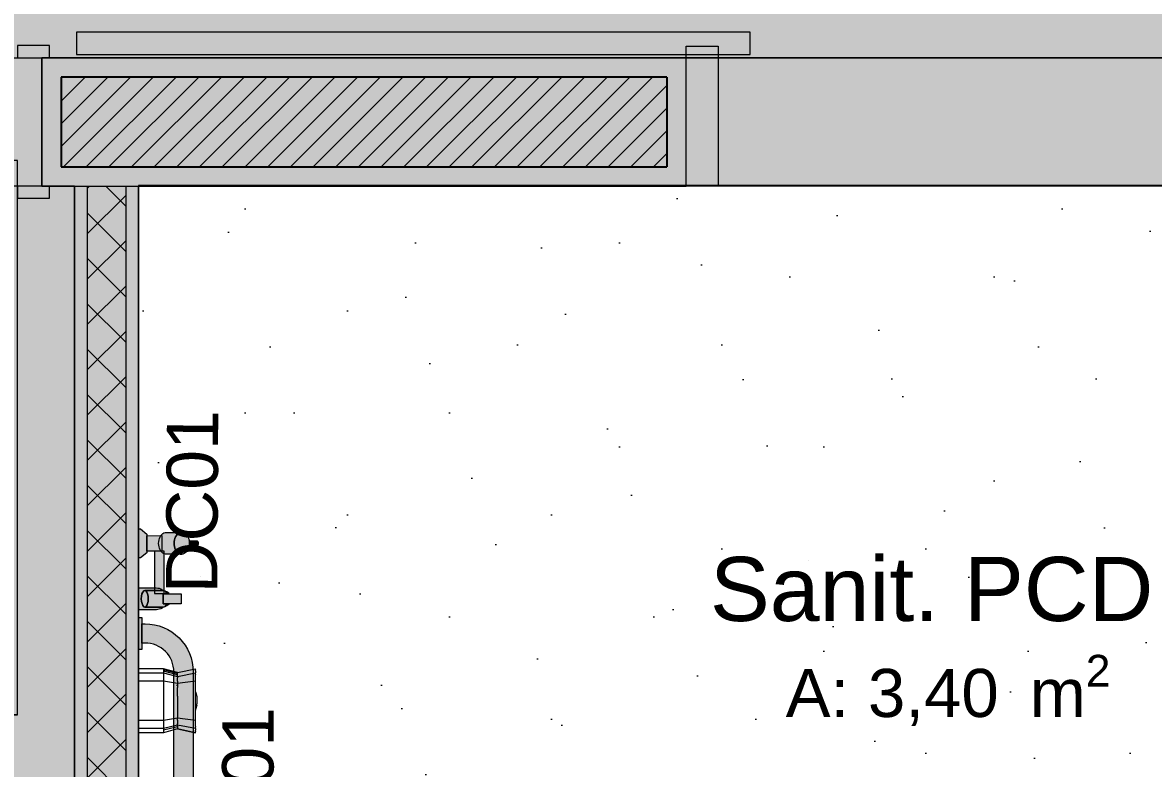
# Model space of a CAD drawing. Header units: metres. Extents: x -77 to 21.6, y -70.6 to -27.7.
# Drawn here: x -52.796 to -51.035, y -53.458 to -52.296 of the extents above; entities that cross this region are included whole.
import ezdxf

# ---------------------------------------------------------------- set-up
doc = ezdxf.new("R2010")
doc.units = ezdxf.units.M
doc.header["$MEASUREMENT"] = 0
doc.linetypes.add('Dashed', pattern=[0.07, 0.045, -0.025])
for name, color, linetype, lineweight, true_color in [('LAJES.EST_Caneta_No__18', 7, 'Continuous', 0, 0xdfdfdf), ('LAJES.EST_Caneta_No__254', 7, 'Continuous', 0, 0xd1c9ad), ('LOUCAS-METAIS.ARQ_Caneta_No__18', 7, 'Continuous', 0, 0xdfdfdf), ('Portas Archicad_Caneta_No__9', 7, 'Continuous', 5, 0x020202), ('Portas Archicad_Caneta_No__97', 7, 'Continuous', 5, 0x6b6b6b), ('ZONA_Caneta_No__56', 7, 'Continuous', 0, 0xffe495)]:
    doc.layers.add(name, color=color, linetype=linetype, lineweight=lineweight, true_color=true_color)
for name, color, linetype, lineweight in [('LAJES.EST_Caneta_No__96', 252, 'Continuous', 0), ('LOUCAS-METAIS.ARQ_Caneta_No__96', 252, 'Continuous', 0), ('NOTAS BANCADAS_Caneta_No__99', 7, 'Continuous', 20), ('PAREDE CONSTRUIR_Caneta_No__241', 7, 'Continuous', 13), ('PAREDE CONSTRUIR_Caneta_No__3', 7, 'Continuous', 25), ('PAREDE CONSTRUIR_Caneta_No__83', 84, 'Continuous', 0), ('Portas Archicad_Caneta_No__241', 7, 'Continuous', 13), ('Portas Archicad_Caneta_No__98', 7, 'Continuous', 0), ('Selos de Zona Archicad_Caneta_No__11', 7, 'Continuous', 5)]:
    doc.layers.add(name, color=color, linetype=linetype, lineweight=lineweight)
for name, color, linetype in [('NOTAS BANCADAS', 7, 'Continuous'), ('PAREDE CONSTRUIR', 7, 'Continuous'), ('Portas Archicad', 7, 'Continuous'), ('ZONA', 7, 'Continuous')]:
    doc.layers.add(name, color=color, linetype=linetype)
doc.styles.add('GENERATED_STYLE_1', font='arial.ttf')
pattern_1 = [(45, (0, 0.5), (-0.159099, 0.159099), [0, -0.15, 0, -0.225]), (110, (0.5, 0.5), (0.21143084, 0.07695453), [0, -0.11, 0, -0.19])]

# ---------------------------------------------------------------- blocks, each defined once
blk = doc.blocks.new('Sanit. PCD_9_29_6', base_point=(-51.3544, -53.2424))
at = {"layer": 'Selos de Zona Archicad_Caneta_No__11', "color": 7, "lineweight": 5, "attachment_point": 2, "style": 'GENERATED_STYLE_1'}
for s, insert, char_height in [('\\A1;{\\pqc;\\pt0,0.55;\\fArial|b0|i0|c0|p0;\\W1.000000;Sanit. PCD\\fArial|b0|i0|c0|p0;\\W1.000000;\\A1{\\H.66x;\\S^  ;}\\fArial|b0|i0|c0|p0;\\W1.000000;\\fArial|b0|i0|c0|p0;\\W1.000000;\\A1{\\H.66x;\\S^  ;}}', (-51.3544, -53.1286), 0.1), ('\\A1;{\\pqc;\\pt0,0.55;\\fArial|b0|i0|c0|p0;\\W1.000000;A: 3,40\\fArial|b0|i0|c0|p0;\\W1.000000;\\A1{\\H.66x;\\S^  ;}\\fArial|b0|i0|c0|p0;\\W1.000000; m\\fArial|b0|i0|c0|p0;\\W1.000000;\\A1{\\H.66x;\\S2^  ;}}', (-51.3544, -53.2813), 0.075)]:
    blk.add_mtext(s, dxfattribs=dict(at, insert=insert, char_height=char_height))
blk = doc.blocks.new('Fire-Products_Bosch_Sounders(4)')
at = {"layer": 'LOUCAS-METAIS.ARQ_Caneta_No__96', "color": 252, "linetype": 'Continuous', "lineweight": 0}
for p, q in [((-0.008, 0), (-0.0159, 0)), ((-0.0065, 0), (-0.008, 0)), ((0, 0), (-0.0065, 0)), ((0.0064, 0), (0, 0)), ((0.008, 0), (0.0064, 0)), ((0.0158, 0), (0.008, 0)), ((0.019, 0), (0.0158, 0)), ((0.0235, 0), (0.019, 0)), ((0.031, 0), (0.0235, 0)), ((0.031, -0.0393), (0.031, 0)), ((0.0347, 0), (0.031, 0)), ((0.036, 0), (0.0347, 0)), ((0.038, 0), (0.036, 0)), ((0.0401, 0), (0.038, 0)), ((0.0409, 0), (0.0401, 0)), ((0.0432, 0), (0.0409, 0)), ((0.0432, -0.0393), (0.0432, 0)), ((0.046, 0), (0.0432, 0)), ((0.0477, 0), (0.046, 0)), ((0.0482, 0), (0.0477, 0)), ((0.0497, 0), (0.0482, 0)), ((0.05, 0), (0.0497, 0)), ((0.05, -0.0393), (0.05, 0)), ((-0.05, -0.0393), (-0.05, 0)), ((-0.0498, 0), (-0.05, 0)), ((-0.0483, 0), (-0.0498, 0)), ((-0.0478, 0), (-0.0483, 0)), ((-0.0461, 0), (-0.0478, 0)), ((-0.0433, 0), (-0.0461, 0)), ((-0.0409, 0), (-0.0433, 0)), ((-0.0433, 0), (-0.0433, -0.0393)), ((-0.0402, 0), (-0.0409, 0)), ((-0.0381, 0), (-0.0402, 0)), ((-0.036, 0), (-0.0381, 0)), ((-0.0348, 0), (-0.036, 0)), ((-0.0311, 0), (-0.0348, 0)), ((-0.0236, 0), (-0.0311, 0)), ((-0.0311, 0), (-0.0311, -0.0393)), ((-0.0191, 0), (-0.0236, 0)), ((-0.0159, 0), (-0.0191, 0)), ((-0.05, -0.0393), (-0.0436, -0.061)), ((-0.044, -0.061), (-0.05, -0.0393)), ((-0.05, -0.0393), (-0.0483, -0.0393)), ((-0.0436, -0.061), (-0.0498, -0.0393)), ((-0.0483, -0.0393), (-0.0478, -0.0393)), ((-0.0425, -0.061), (-0.0483, -0.0393)), ((-0.0478, -0.0393), (-0.0433, -0.0393)), ((-0.0405, -0.061), (-0.0461, -0.0393)), ((-0.0433, -0.0393), (-0.0378, -0.061)), ((-0.0433, -0.0393), (-0.0402, -0.0393)), ((-0.0402, -0.0393), (-0.036, -0.0393)), ((-0.036, -0.0393), (-0.0348, -0.0393)), ((-0.0348, -0.0393), (-0.0311, -0.0393)), ((-0.0311, -0.0393), (-0.0272, -0.061)), ((-0.0311, -0.0393), (-0.0236, -0.0393)), ((-0.0236, -0.0393), (-0.0191, -0.0393)), ((-0.0191, -0.0393), (-0.0159, -0.0393)), ((-0.0159, -0.0393), (-0.008, -0.0393)), ((-0.008, -0.0393), (-0.0065, -0.0393)), ((-0.0065, -0.0393), (0, -0.0393)), ((0, -0.0393), (0.0064, -0.0393)), ((0.0064, -0.0393), (0.008, -0.0393)), ((0.008, -0.0393), (0.0158, -0.0393)), ((0.0158, -0.0393), (0.019, -0.0393)), ((0.019, -0.0393), (0.0235, -0.0393)), ((0.0235, -0.0393), (0.031, -0.0393)), ((0.0271, -0.061), (0.031, -0.0393)), ((0.031, -0.0393), (0.0347, -0.0393)), ((0.0347, -0.0393), (0.036, -0.0393)), ((0.036, -0.0393), (0.038, -0.0393)), ((0.0378, -0.061), (0.0432, -0.0393)), ((0.038, -0.0393), (0.0401, -0.0393)), ((0.0401, -0.0393), (0.0432, -0.0393)), ((0.0404, -0.061), (0.046, -0.0393)), ((0.0432, -0.0393), (0.046, -0.0393)), ((0.044, -0.061), (0.05, -0.0393)), ((0.046, -0.0393), (0.0477, -0.0393)), ((0.0477, -0.0393), (0.0482, -0.0393)), ((0.0482, -0.0393), (0.05, -0.0393)), ((-0.044, -0.061), (-0.05, -0.0888)), ((-0.044, -0.061), (-0.0436, -0.061)), ((-0.0425, -0.061), (-0.0436, -0.061)), ((-0.0378, -0.061), (-0.0433, -0.0888)), ((-0.0405, -0.061), (-0.0425, -0.061)), ((-0.0378, -0.061), (-0.0405, -0.061)), ((-0.0378, -0.061), (-0.0358, -0.061)), ((-0.0351, -0.061), (-0.0358, -0.061)), ((-0.0333, -0.061), (-0.0351, -0.061)), ((-0.0315, -0.061), (-0.0333, -0.061)), ((-0.0304, -0.061), (-0.0315, -0.061)), ((-0.0272, -0.061), (-0.0311, -0.0888)), ((-0.0304, -0.061), (-0.0272, -0.061)), ((-0.0304, -0.061), (-0.0304, -0.061)), ((-0.0272, -0.061), (-0.0207, -0.061)), ((-0.014, -0.061), (-0.0207, -0.061)), ((-0.007, -0.061), (-0.014, -0.061)), ((-0.014, -0.061), (-0.014, -0.061)), ((-0.007, -0.061), (0, -0.061)), ((-0.007, -0.061), (-0.007, -0.061)), ((0, -0.061), (0.007, -0.061)), ((0.007, -0.061), (0.0139, -0.061)), ((0.0139, -0.061), (0.0206, -0.061)), ((0.0206, -0.061), (0.0271, -0.061)), ((0.031, -0.0888), (0.0271, -0.061)), ((0.0304, -0.061), (0.0271, -0.061)), ((0.0304, -0.061), (0.0315, -0.061)), ((0.0304, -0.061), (0.0304, -0.061)), ((0.0315, -0.061), (0.0333, -0.061)), ((0.0333, -0.061), (0.0351, -0.061)), ((0.0351, -0.061), (0.0358, -0.061)), ((0.0378, -0.061), (0.0358, -0.061)), ((0.0432, -0.0888), (0.0378, -0.061)), ((0.0378, -0.061), (0.0404, -0.061)), ((0.0404, -0.061), (0.0424, -0.061)), ((0.0424, -0.061), (0.0436, -0.061)), ((0.05, -0.0888), (0.0436, -0.061)), ((0.0436, -0.061), (0.044, -0.061)), ((0.044, -0.061), (0.05, -0.0888)), ((-0.0483, -0.0888), (-0.05, -0.0888)), ((-0.0483, -0.0888), (-0.0478, -0.0888)), ((-0.0461, -0.0888), (-0.0478, -0.0888)), ((-0.0461, -0.0888), (-0.0433, -0.0888)), ((-0.0409, -0.0888), (-0.0433, -0.0888)), ((-0.0409, -0.0888), (-0.0402, -0.0888)), ((-0.036, -0.0888), (-0.0402, -0.0888)), ((-0.0311, -0.0888), (-0.036, -0.0888)), ((-0.0191, -0.0888), (-0.0311, -0.0888)), ((-0.0065, -0.0888), (-0.0191, -0.0888)), ((-0.014, -0.0891), (-0.0145, -0.0888)), ((-0.014, -0.0891), (-0.0122, -0.0896)), ((-0.0122, -0.0896), (-0.0067, -0.0911)), ((-0.0067, -0.0911), (-0.006, -0.0911)), ((0.0064, -0.0888), (-0.0065, -0.0888)), ((-0.006, -0.0911), (-0.0058, -0.0911)), ((-0.0058, -0.0911), (-0.0046, -0.0911)), ((-0.0046, -0.0911), (-0.0034, -0.0911)), ((-0.0034, -0.0911), (-0.0025, -0.0911)), ((-0.0025, -0.0911), (0, -0.0911)), ((0, -0.0911), (0.0025, -0.0911)), ((0.0025, -0.0911), (0.0034, -0.0911)), ((0.0034, -0.0911), (0.0046, -0.0911)), ((0.0058, -0.0911), (0.0046, -0.0911)), ((0.0058, -0.0911), (0.006, -0.0911)), ((0.0067, -0.0911), (0.006, -0.0911)), ((0.019, -0.0888), (0.0064, -0.0888)), ((0.0067, -0.0911), (0.0122, -0.0896)), ((0.0122, -0.0896), (0.014, -0.0891)), ((0.014, -0.0891), (0.0145, -0.0888)), ((0.031, -0.0888), (0.019, -0.0888)), ((0.036, -0.0888), (0.031, -0.0888)), ((0.0401, -0.0888), (0.036, -0.0888)), ((0.0401, -0.0888), (0.0409, -0.0888)), ((0.0432, -0.0888), (0.0409, -0.0888)), ((0.0432, -0.0888), (0.046, -0.0888)), ((0.0477, -0.0888), (0.046, -0.0888)), ((0.0477, -0.0888), (0.0482, -0.0888)), ((0.05, -0.0888), (0.0482, -0.0888))]:
    blk.add_line(p, q, dxfattribs=at)
blk = doc.blocks.new('Exterior Sliding Door 26')
at = {"layer": 'Portas Archicad', "linetype": 'Continuous', "lineweight": 0, "true_color": 0xffffff}
for points in [[(0.425, 0.24), (0.425, 0.205), (1.475, 0.205), (1.475, 0.24)], [(0.475, 0.2), (0.525, 0.2), (0.525, 0.218), (0.475, 0.218)], [(0.525, 0), (0.525, 0.2), (0.475, 0.2), (0.475, 0)]]:
    blk.add_hatch(color=7, dxfattribs=at).paths.add_polyline_path(points)
at = {"layer": 'Portas Archicad_Caneta_No__241', "color": 7, "linetype": 'Continuous', "lineweight": 13}
for p, q in [((0.525, 0.17), (0.525, 0.2)), ((0.525, 0.17), (0.525, 0.2)), ((0.525, 0.17), (0.525, 0.2)), ((0.525, 0.17), (0.525, 0.2)), ((0.525, 0.03), (0.525, 0.17)), ((0.525, 0.03), (0.525, 0.17)), ((0.525, 0.03), (0.525, 0.17)), ((0.525, 0.03), (0.525, 0.17)), ((0.525, 0), (0.525, 0.03)), ((0.525, 0), (0.525, 0.03))]:
    blk.add_line(p, q, dxfattribs=at)
at = {"layer": 'Portas Archicad_Caneta_No__97', "color": 251, "linetype": 'Continuous', "lineweight": 5, "true_color": 0x6b6b6b}
for p, q in [((-0.525, 0.2), (0.525, 0.2)), ((-0.525, 0), (0.525, 0))]:
    blk.add_line(p, q, dxfattribs=at)
at = {"layer": 'Portas Archicad_Caneta_No__98', "color": 7, "linetype": 'Continuous', "lineweight": 0}
for p, q in [((0.425, 0.24), (1.475, 0.24)), ((0.425, 0.205), (0.425, 0.24)), ((1.475, 0.24), (1.475, 0.205)), ((0.525, 0.218), (0.475, 0.218)), ((0.475, 0.218), (0.475, 0.2)), ((0.525, 0.2), (0.525, 0.218)), ((1.475, 0.205), (0.425, 0.205)), ((0.525, 0.2), (0.475, 0.2)), ((0.475, 0.2), (0.475, 0)), ((0.475, 0.2), (0.525, 0.2)), ((0.525, 0), (0.525, 0.2)), ((0.475, 0), (0.525, 0))]:
    blk.add_line(p, q, dxfattribs=at)
blk = doc.blocks.new('Door 26_4')
at = {"layer": 'Portas Archicad', "linetype": 'Continuous', "lineweight": 0, "true_color": 0xffffff}
for points in [[(0.412, 0.824), (0.372, 0.824), (0.372, 0), (0.412, 0)], [(-0.412, 0), (-0.412, 0.019), (-0.462, 0.019), (-0.462, 0)], [(0.412, 0.019), (0.412, 0), (0.462, 0), (0.462, 0.019)], [(-0.4, -0.2), (-0.4, -0.04), (-0.412, -0.04), (-0.412, 0), (-0.45, 0), (-0.45, -0.2)], [(0.45, -0.2), (0.45, 0), (0.412, 0), (0.412, -0.04), (0.4, -0.04), (0.4, -0.2)], [(-0.412, -0.219), (-0.412, -0.2), (-0.462, -0.2), (-0.462, -0.219)], [(0.412, -0.2), (0.412, -0.219), (0.462, -0.219), (0.462, -0.2)]]:
    blk.add_hatch(color=7, dxfattribs=at).paths.add_polyline_path(points)
at = {"layer": 'Portas Archicad_Caneta_No__241', "color": 7, "linetype": 'Continuous', "lineweight": 13}
for p, q in [((-0.462, 0), (-0.45, 0)), ((-0.462, 0), (-0.45, 0)), ((-0.45, 0), (-0.45, -0.03)), ((-0.45, 0), (-0.45, -0.03)), ((0.45, 0), (0.45, -0.03)), ((0.45, 0), (0.45, -0.03)), ((0.45, 0), (0.462, 0)), ((0.45, 0), (0.462, 0)), ((-0.45, -0.03), (-0.45, -0.17)), ((-0.45, -0.03), (-0.45, -0.17)), ((-0.45, -0.03), (-0.45, -0.17)), ((-0.45, -0.03), (-0.45, -0.17)), ((0.45, -0.03), (0.45, -0.17)), ((0.45, -0.03), (0.45, -0.17)), ((0.45, -0.03), (0.45, -0.17)), ((0.45, -0.03), (0.45, -0.17)), ((-0.45, -0.17), (-0.45, -0.2)), ((-0.45, -0.17), (-0.45, -0.2)), ((-0.45, -0.17), (-0.45, -0.2)), ((-0.45, -0.17), (-0.45, -0.2)), ((0.45, -0.17), (0.45, -0.2)), ((0.45, -0.17), (0.45, -0.2)), ((0.45, -0.17), (0.45, -0.2)), ((0.45, -0.17), (0.45, -0.2)), ((-0.462, -0.2), (-0.45, -0.2)), ((-0.462, -0.2), (-0.45, -0.2)), ((0.45, -0.2), (0.462, -0.2)), ((0.45, -0.2), (0.462, -0.2))]:
    blk.add_line(p, q, dxfattribs=at)
at = {"layer": 'Portas Archicad_Caneta_No__9', "color": 18, "linetype": 'Continuous', "lineweight": 5, "true_color": 0x020202}
for p, q in [((0.372, 0), (0.372, 0.824)), ((0.372, 0.824), (0.412, 0.824)), ((0.412, 0.824), (0.412, 0)), ((-0.462, 0), (-0.462, 0.019)), ((-0.462, 0.019), (-0.412, 0.019)), ((-0.412, 0.019), (-0.412, 0)), ((0.412, 0.019), (0.462, 0.019)), ((0.412, 0), (0.412, 0.019)), ((0.462, 0.019), (0.462, 0)), ((-0.412, 0), (-0.462, 0)), ((-0.412, 0), (-0.45, 0)), ((-0.45, 0), (-0.45, -0.2)), ((-0.412, -0.04), (-0.412, 0)), ((0.412, 0), (0.372, 0)), ((0.462, 0), (0.412, 0)), ((0.45, 0), (0.412, 0)), ((0.412, 0), (0.412, -0.04)), ((0.45, -0.2), (0.45, 0)), ((-0.4, -0.04), (-0.412, -0.04)), ((-0.4, -0.2), (-0.4, -0.04)), ((0.412, -0.04), (0.4, -0.04)), ((0.4, -0.04), (0.4, -0.2)), ((-0.462, -0.219), (-0.462, -0.2)), ((-0.462, -0.2), (-0.412, -0.2)), ((-0.45, -0.2), (-0.4, -0.2)), ((-0.412, -0.2), (-0.412, -0.219)), ((0.4, -0.2), (0.45, -0.2)), ((0.412, -0.2), (0.462, -0.2)), ((0.412, -0.219), (0.412, -0.2)), ((0.462, -0.2), (0.462, -0.219)), ((-0.412, -0.219), (-0.462, -0.219)), ((0.462, -0.219), (0.412, -0.219))]:
    blk.add_line(p, q, dxfattribs=at)
at = {"layer": 'Portas Archicad_Caneta_No__97', "color": 251, "linetype": 'Dashed', "lineweight": 5, "true_color": 0x6b6b6b}
blk.add_arc((0.412, 0), 0.824, 90, 180, dxfattribs=at)
blk = doc.blocks.new('Grab Bar 26')
at = {"layer": 'LOUCAS-METAIS.ARQ_Caneta_No__18', "linetype": 'Continuous', "lineweight": 0, "true_color": 0xdfdfdf}
for points in [[(-0.425, 0), (-0.425, -0.005), (-0.375, -0.005), (-0.375, 0)], [(0.375, 0), (0.375, -0.005), (0.425, -0.005), (0.425, 0)], [(-0.415, -0.005), (-0.415, -0.01, 0.414214), (-0.34, -0.085), (0.34, -0.085, 0.414214), (0.415, -0.01), (0.415, -0.005), (0.385, -0.005), (0.385, -0.01, -0.414214), (0.34, -0.055), (-0.34, -0.055, -0.414214), (-0.385, -0.01), (-0.385, -0.005)]]:
    blk.add_hatch(color=254, dxfattribs=at).paths.add_polyline_path(points)
at = {"layer": 'LOUCAS-METAIS.ARQ_Caneta_No__96', "color": 252, "linetype": 'Continuous', "lineweight": 0, "flags": 128}
for points in [[(-0.425, 0), (-0.425, -0.005), (-0.375, -0.005), (-0.375, 0)], [(0.375, 0), (0.375, -0.005), (0.425, -0.005), (0.425, 0)]]:
    blk.add_lwpolyline(points, close=True, dxfattribs=at)
blk.add_lwpolyline([(-0.415, -0.005), (-0.415, -0.01, 0.414214), (-0.34, -0.085), (0.34, -0.085, 0.414214), (0.415, -0.01), (0.415, -0.005), (0.385, -0.005), (0.385, -0.01, -0.414214), (0.34, -0.055), (-0.34, -0.055, -0.414214), (-0.385, -0.01), (-0.385, -0.005)], format="xyb", close=True, dxfattribs=at)
blk = doc.blocks.new('ducha higienica_link_deca_1984.C.ACT.LNK.CR(3)')
at = {"layer": 'LOUCAS-METAIS.ARQ_Caneta_No__18', "linetype": 'Continuous', "lineweight": 0, "true_color": 0xdfdfdf}
for points in [[(0, 0.0931), (0, 0.0901), (0.0081, 0.0801), (0.0369, 0.0801), (0.0371, 0.0801), (0.0452, 0.0901), (0.0452, 0.0931)], [(0.1261, 0.0931), (0.0921, 0.0931), (0.0921, 0.0654), (0.0922, 0.063), (0.0927, 0.0608), (0.0936, 0.0586), (0.0947, 0.0566), (0.0961, 0.0547), (0.0961, 0.0612), (0.0961, 0.076), (0.0961, 0.0834), (0.0968, 0.0851), (0.0987, 0.0866), (0.1015, 0.0878), (0.1051, 0.0886), (0.1091, 0.0889), (0.113, 0.0885), (0.1165, 0.0877), (0.1194, 0.0865), (0.1214, 0.085), (0.1221, 0.0834), (0.1221, 0.076), (0.1221, 0.0612), (0.1221, 0.0547), (0.1235, 0.0566), (0.1246, 0.0586), (0.1254, 0.0608), (0.1259, 0.063), (0.1261, 0.0654)], [(0.1165, 0.0877), (0.113, 0.0885), (0.1091, 0.0889), (0.1051, 0.0886), (0.1015, 0.0878), (0.0987, 0.0866), (0.0968, 0.0851), (0.0961, 0.0834), (0.0968, 0.0817), (0.0987, 0.0802), (0.1015, 0.079), (0.1051, 0.0782), (0.1091, 0.0779), (0.113, 0.0782), (0.1165, 0.079), (0.1194, 0.0802), (0.1214, 0.0817), (0.1221, 0.0834), (0.1221, 0.0834), (0.1214, 0.085), (0.1194, 0.0865)], [(0.0106, 0.0569), (0.0346, 0.0569), (0.0346, 0.0801), (0.0106, 0.0801)], [(0.1208, 0.0517), (0.1214, 0.0521), (0.1221, 0.0538), (0.1221, 0.0612), (0.1221, 0.076), (0.1221, 0.0834), (0.1214, 0.0817), (0.1194, 0.0802), (0.1165, 0.079), (0.113, 0.0782), (0.1091, 0.0779), (0.1051, 0.0782), (0.1015, 0.079), (0.0987, 0.0802), (0.0968, 0.0817), (0.0961, 0.0834), (0.0961, 0.076), (0.0961, 0.0612), (0.0961, 0.0538), (0.0968, 0.0522), (0.0987, 0.0507), (0.1011, 0.0497), (0.1011, 0.0548), (0.1171, 0.0548), (0.1171, 0.0496), (0.1195, 0.0506)], [(0.0226, 0.0377), (0.0252, 0.0375), (0.0278, 0.0371), (0.0303, 0.0364), (0.0326, 0.0354), (0.0346, 0.0341), (0.0363, 0.0327), (0.0377, 0.0311), (0.0387, 0.0294), (0.0394, 0.0275), (0.0396, 0.0256), (0.0396, 0.0497), (0.0394, 0.0516), (0.0387, 0.0534), (0.0377, 0.0551), (0.0363, 0.0567), (0.0346, 0.0582), (0.0326, 0.0594), (0.0303, 0.0604), (0.0278, 0.0611), (0.0252, 0.0616), (0.0226, 0.0617), (0.0199, 0.0616), (0.0173, 0.0611), (0.0149, 0.0604), (0.0126, 0.0594), (0.0106, 0.0582), (0.0088, 0.0567), (0.0074, 0.0551), (0.0064, 0.0534), (0.0058, 0.0516), (0.0056, 0.0497), (0.0056, 0.0256), (0.0058, 0.0275), (0.0064, 0.0294), (0.0074, 0.0311), (0.0088, 0.0327), (0.0106, 0.0341), (0.0126, 0.0354), (0.0149, 0.0364), (0.0173, 0.0371), (0.0199, 0.0375)], [(0.0346, 0.0681), (0.0346, 0.0531), (0.101, 0.0531), (0.101, 0.0681)], [(0.1011, 0.0269), (0.1171, 0.0269), (0.1171, 0.0548), (0.1011, 0.0548)], [(0.0303, 0.0364), (0.0278, 0.0371), (0.0252, 0.0375), (0.0226, 0.0377), (0.0199, 0.0375), (0.0173, 0.0371), (0.0149, 0.0364), (0.0126, 0.0354), (0.0106, 0.0341), (0.0088, 0.0327), (0.0074, 0.0311), (0.0064, 0.0294), (0.0058, 0.0275), (0.0056, 0.0256), (0.0058, 0.0238), (0.0064, 0.0219), (0.0074, 0.0202), (0.0088, 0.0186), (0.0106, 0.0171), (0.0126, 0.0159), (0.0149, 0.0149), (0.0173, 0.0142), (0.0199, 0.0138), (0.0226, 0.0136), (0.0252, 0.0138), (0.0278, 0.0142), (0.0303, 0.0149), (0.0326, 0.0159), (0.0346, 0.0171), (0.0363, 0.0186), (0.0377, 0.0202), (0.0387, 0.0219), (0.0394, 0.0238), (0.0396, 0.0256), (0.0394, 0.0275), (0.0387, 0.0294), (0.0377, 0.0311), (0.0363, 0.0327), (0.0346, 0.0341), (0.0326, 0.0354)], [(0.1011, 0.0496), (0.0987, 0.0506), (0.0973, 0.0517), (0.0975, 0.0508), (0.0983, 0.0491), (0.0993, 0.0475), (0.1005, 0.0461), (0.1011, 0.0456)], [(0.1171, 0.0496), (0.1171, 0.0456), (0.1177, 0.0461), (0.1189, 0.0475), (0.1199, 0.0491), (0.1206, 0.0508), (0.1208, 0.0517), (0.1195, 0.0506)], [(0.0266, 0.0028), (0.0266, 0.014), (0.0252, 0.0138), (0.0226, 0.0136), (0.0199, 0.0138), (0.0186, 0.014), (0.0186, 0.0028), (0.0186, 0.0024), (0.0188, 0.002), (0.019, 0.0015), (0.0193, 0.0012), (0.0198, 0.0008), (0.0202, 0.0005), (0.0208, 0.0003), (0.0213, 0.0001), (0.022, 0), (0.0226, 0), (0.0232, 0), (0.0238, 0.0001), (0.0244, 0.0003), (0.0249, 0.0005), (0.0254, 0.0008), (0.0258, 0.0012), (0.0261, 0.0015), (0.0264, 0.002), (0.0265, 0.0024)]]:
    blk.add_hatch(color=254, dxfattribs=at).paths.add_polyline_path(points)
at = {"layer": 'LOUCAS-METAIS.ARQ_Caneta_No__96', "color": 252, "linetype": 'Continuous', "lineweight": 0, "flags": 128}
for points in [[(0, 0.0931), (0, 0.0901), (0.0081, 0.0801), (0.0369, 0.0801), (0.0371, 0.0801), (0.0452, 0.0901), (0.0452, 0.0931)], [(0.1261, 0.0931), (0.0921, 0.0931), (0.0921, 0.0654), (0.0922, 0.063), (0.0927, 0.0608), (0.0936, 0.0586), (0.0947, 0.0566), (0.0961, 0.0547), (0.0961, 0.0612), (0.0961, 0.076), (0.0961, 0.0834), (0.0968, 0.0851), (0.0987, 0.0866), (0.1015, 0.0878), (0.1051, 0.0886), (0.1091, 0.0889), (0.113, 0.0885), (0.1165, 0.0877), (0.1194, 0.0865), (0.1214, 0.085), (0.1221, 0.0834), (0.1221, 0.076), (0.1221, 0.0612), (0.1221, 0.0547), (0.1235, 0.0566), (0.1246, 0.0586), (0.1254, 0.0608), (0.1259, 0.063), (0.1261, 0.0654)], [(0.1165, 0.0877), (0.113, 0.0885), (0.1091, 0.0889), (0.1051, 0.0886), (0.1015, 0.0878), (0.0987, 0.0866), (0.0968, 0.0851), (0.0961, 0.0834), (0.0968, 0.0817), (0.0987, 0.0802), (0.1015, 0.079), (0.1051, 0.0782), (0.1091, 0.0779), (0.113, 0.0782), (0.1165, 0.079), (0.1194, 0.0802), (0.1214, 0.0817), (0.1221, 0.0834), (0.1221, 0.0834), (0.1214, 0.085), (0.1194, 0.0865)], [(0.0106, 0.0569), (0.0346, 0.0569), (0.0346, 0.0801), (0.0106, 0.0801)], [(0.1208, 0.0517), (0.1214, 0.0521), (0.1221, 0.0538), (0.1221, 0.0612), (0.1221, 0.076), (0.1221, 0.0834), (0.1214, 0.0817), (0.1194, 0.0802), (0.1165, 0.079), (0.113, 0.0782), (0.1091, 0.0779), (0.1051, 0.0782), (0.1015, 0.079), (0.0987, 0.0802), (0.0968, 0.0817), (0.0961, 0.0834), (0.0961, 0.076), (0.0961, 0.0612), (0.0961, 0.0538), (0.0968, 0.0522), (0.0987, 0.0507), (0.1011, 0.0497), (0.1011, 0.0548), (0.1171, 0.0548), (0.1171, 0.0496), (0.1195, 0.0506)], [(0.0226, 0.0377), (0.0252, 0.0375), (0.0278, 0.0371), (0.0303, 0.0364), (0.0326, 0.0354), (0.0346, 0.0341), (0.0363, 0.0327), (0.0377, 0.0311), (0.0387, 0.0294), (0.0394, 0.0275), (0.0396, 0.0256), (0.0396, 0.0497), (0.0394, 0.0516), (0.0387, 0.0534), (0.0377, 0.0551), (0.0363, 0.0567), (0.0346, 0.0582), (0.0326, 0.0594), (0.0303, 0.0604), (0.0278, 0.0611), (0.0252, 0.0616), (0.0226, 0.0617), (0.0199, 0.0616), (0.0173, 0.0611), (0.0149, 0.0604), (0.0126, 0.0594), (0.0106, 0.0582), (0.0088, 0.0567), (0.0074, 0.0551), (0.0064, 0.0534), (0.0058, 0.0516), (0.0056, 0.0497), (0.0056, 0.0256), (0.0058, 0.0275), (0.0064, 0.0294), (0.0074, 0.0311), (0.0088, 0.0327), (0.0106, 0.0341), (0.0126, 0.0354), (0.0149, 0.0364), (0.0173, 0.0371), (0.0199, 0.0375)], [(0.0346, 0.0681), (0.101, 0.0681), (0.101, 0.0531), (0.0346, 0.0531)], [(0.1011, 0.0269), (0.1171, 0.0269), (0.1171, 0.0548), (0.1011, 0.0548)], [(0.0303, 0.0364), (0.0278, 0.0371), (0.0252, 0.0375), (0.0226, 0.0377), (0.0199, 0.0375), (0.0173, 0.0371), (0.0149, 0.0364), (0.0126, 0.0354), (0.0106, 0.0341), (0.0088, 0.0327), (0.0074, 0.0311), (0.0064, 0.0294), (0.0058, 0.0275), (0.0056, 0.0256), (0.0058, 0.0238), (0.0064, 0.0219), (0.0074, 0.0202), (0.0088, 0.0186), (0.0106, 0.0171), (0.0126, 0.0159), (0.0149, 0.0149), (0.0173, 0.0142), (0.0199, 0.0138), (0.0226, 0.0136), (0.0252, 0.0138), (0.0278, 0.0142), (0.0303, 0.0149), (0.0326, 0.0159), (0.0346, 0.0171), (0.0363, 0.0186), (0.0377, 0.0202), (0.0387, 0.0219), (0.0394, 0.0238), (0.0396, 0.0256), (0.0394, 0.0275), (0.0387, 0.0294), (0.0377, 0.0311), (0.0363, 0.0327), (0.0346, 0.0341), (0.0326, 0.0354)], [(0.1011, 0.0496), (0.1011, 0.0456), (0.1005, 0.0461), (0.0993, 0.0475), (0.0983, 0.0491), (0.0975, 0.0508), (0.0973, 0.0517), (0.0987, 0.0506)], [(0.1171, 0.0496), (0.1171, 0.0456), (0.1177, 0.0461), (0.1189, 0.0475), (0.1199, 0.0491), (0.1206, 0.0508), (0.1208, 0.0517), (0.1195, 0.0506)], [(0.0266, 0.0028), (0.0266, 0.014), (0.0252, 0.0138), (0.0226, 0.0136), (0.0199, 0.0138), (0.0186, 0.014), (0.0186, 0.0028), (0.0186, 0.0024), (0.0188, 0.002), (0.019, 0.0015), (0.0193, 0.0012), (0.0198, 0.0008), (0.0202, 0.0005), (0.0208, 0.0003), (0.0213, 0.0001), (0.022, 0), (0.0226, 0), (0.0232, 0), (0.0238, 0.0001), (0.0244, 0.0003), (0.0249, 0.0005), (0.0254, 0.0008), (0.0258, 0.0012), (0.0261, 0.0015), (0.0264, 0.002), (0.0265, 0.0024)]]:
    blk.add_lwpolyline(points, close=True, dxfattribs=at)
blk = doc.blocks.new('Label_156_6', base_point=(-52.459, -52.785))
at = {"layer": 'NOTAS BANCADAS_Caneta_No__99', "color": 7, "lineweight": 20, "insert": (-52.5717, -52.9296), "char_height": 0.08, "attachment_point": 2, "rotation": 89.677, "style": 'GENERATED_STYLE_1'}
blk.add_mtext('\\A1;{\\pqc;\\pt0,99;\\fArial|b0|i0|c0|p0;\\W1.000000;DC01\\fArial|b0|i0|c0|p0;\\W1.000000;\\A1{\\H.66x;\\S^  ;}\\fArial|b0|i0|c0|p0;\\W1.000000;\\fArial|b0|i0|c0|p0;\\W1.000000;\\A1{\\H.66x;\\S^  ;}\\fArial|b0|i0|c0|p0;\\W1.000000;\\fArial|b0|i0|c0|p0;\\W1.000000;\\fArial|b0|i0|c0|p0;\\W1.000000;\\fArial|b0|i0|c0|p0;\\W1.000000;\\fArial|b0|i0|c0|p0;\\W1.000000;\\fArial|b0|i0|c0|p0;\\W1.000000;\\fArial|b0|i0|c0|p0;\\W1.000000;\\A1{\\H.66x;\\S^  ;}\\fArial|b0|i0|c0|p0;\\W1.000000;\\fArial|b0|i0|c0|p0;\\W1.000000;\\A1{\\H.66x;\\S^  ;}\\fArial|b0|i0|c0|p0;\\W1.000000;\\fArial|b0|i0|c0|p0;\\W1.000000;\\fArial|b0|i0|c0|p0;\\W1.000000;\\fArial|b0|i0|c0|p0;\\W1.000000;\\fArial|b0|i0|c0|p0;\\W1.000000;\\fArial|b0|i0|c0|p0;\\W1.000000;\\fArial|b0|i0|c0|p0;\\W1.000000;\\A1{\\H.66x;\\S^  ;}\\fArial|b0|i0|c0|p0;\\W1.000000;\\fArial|b0|i0|c0|p0;\\W1.000000;\\A1{\\H.66x;\\S^  ;}\\fArial|b0|i0|c0|p0;\\W1.000000;\\fArial|b0|i0|c0|p0;\\W1.000000;\\fArial|b0|i0|c0|p0;\\W1.000000;\\fArial|b0|i0|c0|p0;\\W1.000000;\\fArial|b0|i0|c0|p0;\\W1.000000;\\fArial|b0|i0|c0|p0;\\W1.000000;\\fArial|b0|i0|c0|p0;\\W1.000000;\\A1{\\H.66x;\\S^  ;}\\fArial|b0|i0|c0|p0;\\W1.000000;\\fArial|b0|i0|c0|p0;\\W1.000000;\\A1{\\H.66x;\\S^  ;}\\fArial|b0|i0|c0|p0;\\W1.000000;\\fArial|b0|i0|c0|p0;\\W1.000000;\\fArial|b0|i0|c0|p0;\\W1.000000;\\fArial|b0|i0|c0|p0;\\W1.000000;\\fArial|b0|i0|c0|p0;\\W1.000000;\\fArial|b0|i0|c0|p0;\\W1.000000;\\fArial|b0|i0|c0|p0;\\W1.000000;\\A1{\\H.66x;\\S^  ;}\\fArial|b0|i0|c0|p0;\\W1.000000;\\fArial|b0|i0|c0|p0;\\W1.000000;\\A1{\\H.66x;\\S^  ;}\\fArial|b0|i0|c0|p0;\\W1.000000;\\fArial|b0|i0|c0|p0;\\W1.000000;\\fArial|b0|i0|c0|p0;\\W1.000000;\\fArial|b0|i0|c0|p0;\\W1.000000;\\fArial|b0|i0|c0|p0;\\W1.000000;\\fArial|b0|i0|c0|p0;\\W1.000000;\\fArial|b0|i0|c0|p0;\\W1.000000;\\A1{\\H.66x;\\S^  ;}\\fArial|b0|i0|c0|p0;\\W1.000000;}', dxfattribs=at)
blk = doc.blocks.new('Label_157_6', base_point=(-52.3725, -53.2476))
at = {"layer": 'NOTAS BANCADAS_Caneta_No__99', "color": 7, "lineweight": 20, "insert": (-52.4851, -53.3862), "char_height": 0.08, "attachment_point": 2, "rotation": 89.677, "style": 'GENERATED_STYLE_1'}
blk.add_mtext('\\A1;{\\pqc;\\pt0,99;\\fArial|b0|i0|c0|p0;\\W1.000000;BE01\\fArial|b0|i0|c0|p0;\\W1.000000;\\A1{\\H.66x;\\S^  ;}\\fArial|b0|i0|c0|p0;\\W1.000000;\\fArial|b0|i0|c0|p0;\\W1.000000;\\A1{\\H.66x;\\S^  ;}\\fArial|b0|i0|c0|p0;\\W1.000000;\\fArial|b0|i0|c0|p0;\\W1.000000;\\fArial|b0|i0|c0|p0;\\W1.000000;\\fArial|b0|i0|c0|p0;\\W1.000000;\\fArial|b0|i0|c0|p0;\\W1.000000;\\fArial|b0|i0|c0|p0;\\W1.000000;\\fArial|b0|i0|c0|p0;\\W1.000000;\\A1{\\H.66x;\\S^  ;}\\fArial|b0|i0|c0|p0;\\W1.000000;\\fArial|b0|i0|c0|p0;\\W1.000000;\\A1{\\H.66x;\\S^  ;}\\fArial|b0|i0|c0|p0;\\W1.000000;\\fArial|b0|i0|c0|p0;\\W1.000000;\\fArial|b0|i0|c0|p0;\\W1.000000;\\fArial|b0|i0|c0|p0;\\W1.000000;\\fArial|b0|i0|c0|p0;\\W1.000000;\\fArial|b0|i0|c0|p0;\\W1.000000;\\fArial|b0|i0|c0|p0;\\W1.000000;\\A1{\\H.66x;\\S^  ;}\\fArial|b0|i0|c0|p0;\\W1.000000;\\fArial|b0|i0|c0|p0;\\W1.000000;\\A1{\\H.66x;\\S^  ;}\\fArial|b0|i0|c0|p0;\\W1.000000;\\fArial|b0|i0|c0|p0;\\W1.000000;\\fArial|b0|i0|c0|p0;\\W1.000000;\\fArial|b0|i0|c0|p0;\\W1.000000;\\fArial|b0|i0|c0|p0;\\W1.000000;\\fArial|b0|i0|c0|p0;\\W1.000000;\\fArial|b0|i0|c0|p0;\\W1.000000;\\A1{\\H.66x;\\S^  ;}\\fArial|b0|i0|c0|p0;\\W1.000000;\\fArial|b0|i0|c0|p0;\\W1.000000;\\A1{\\H.66x;\\S^  ;}\\fArial|b0|i0|c0|p0;\\W1.000000;\\fArial|b0|i0|c0|p0;\\W1.000000;\\fArial|b0|i0|c0|p0;\\W1.000000;\\fArial|b0|i0|c0|p0;\\W1.000000;\\fArial|b0|i0|c0|p0;\\W1.000000;\\fArial|b0|i0|c0|p0;\\W1.000000;\\fArial|b0|i0|c0|p0;\\W1.000000;\\A1{\\H.66x;\\S^  ;}\\fArial|b0|i0|c0|p0;\\W1.000000;\\fArial|b0|i0|c0|p0;\\W1.000000;\\A1{\\H.66x;\\S^  ;}\\fArial|b0|i0|c0|p0;\\W1.000000;\\fArial|b0|i0|c0|p0;\\W1.000000;\\fArial|b0|i0|c0|p0;\\W1.000000;\\fArial|b0|i0|c0|p0;\\W1.000000;\\fArial|b0|i0|c0|p0;\\W1.000000;\\fArial|b0|i0|c0|p0;\\W1.000000;\\fArial|b0|i0|c0|p0;\\W1.000000;\\A1{\\H.66x;\\S^  ;}\\fArial|b0|i0|c0|p0;\\W1.000000;}', dxfattribs=at)

msp = doc.modelspace()

# ---------------------------------------------------------------- hatches: boundary and pattern name
at = {"layer": 'LAJES.EST_Caneta_No__18', "linetype": 'Continuous', "lineweight": 0, "true_color": 0xdfdfdf}
h = msp.add_hatch(dxfattribs=at)
h.set_pattern_fill('Piso_Externo__0006', color=254, style=0, pattern_type=2)
h.set_pattern_definition([(45, (0, 0.6), (-0.1909188, 0.1909188), [0, -0.18, 0, -0.27]), (110, (0.6, 0.6), (0.253717, 0.09234544), [0, -0.132, 0, -0.228])])
h.paths.add_polyline_path([(-76.514, -65.1016), (-73.814, -65.1016, -0.414214), (-75.814, -67.1016), (-66.814, -67.1016, -0.414214), (-68.814, -65.1016), (-68.814, -62.301), (-68.814, -45.4002, -0.414214), (-66.514, -43.1002), (-65.914, -43.1002), (-65.914, -42.3002), (-66.514, -42.3002), (-66.514, -38.2041), (-65.114, -38.2041), (-65.114, -36.7038), (-66.514, -36.7038), (-66.514, -32.5997), (-65.114, -32.5997), (-56.714, -32.5997), (-53.814, -32.5997), (-44.014, -32.5997), (-44.014, -42.3002), (-53.814, -42.3002), (-53.814, -47.1002), (-44.014, -47.1002), (-44.014, -50.8516), (-45.6136, -50.8516), (-45.6136, -52.3506), (-44.014, -52.3506), (-44.014, -60.3006), (-48.9163, -60.3006), (-48.9163, -61.1006), (-44.3609, -61.1006), (-44.3609, -67.1016), (-44.014, -67.1016), (-41.514, -67.1016), (-41.514, -28.1016), (-41.714, -28.1016), (-41.714, -60.3006), (-43.014, -60.3006), (-43.014, -30.0016), (-66.514, -30.0016), (-66.514, -28.1016), (-76.514, -28.1016)])
h.paths.add_polyline_path([(-73.814, -45.1016), (-76.314, -45.1016), (-76.314, -43.0892), (-75.7984, -43.0908, -0.414214), (-73.8139, -45.0876)], flags=0)
h.paths.add_polyline_path([(-73.814, -45.5846, -0.009328), (-73.814, -45.6604)], flags=0)
h.paths.add_polyline_path([(-52.814, -46.3002), (-52.814, -43.1002), (-44.014, -43.1002), (-44.014, -46.3002)], flags=0)
h.paths.add_polyline_path([(-67.714, -34.1), (-76.314, -34.1), (-76.314, -32.5997), (-67.714, -32.5997)], flags=0)
at = {"layer": 'LAJES.EST_Caneta_No__254', "linetype": 'Continuous', "lineweight": 0, "true_color": 0xd1c9ad}
h = msp.add_hatch(dxfattribs=at)
h.set_pattern_fill('Haie_OD_0006', color=9, style=0, pattern_type=2)
h.set_pattern_definition(pattern_1)
h.paths.add_polyline_path([(-65.114, -47.1002), (-66.514, -47.1002), (-66.514, -60.3006), (-56.514, -60.3006), (-44.014, -60.3006), (-44.014, -56.6006), (-50.5957, -56.6006), (-50.5957, -54.2479), (-52.6157, -54.2479), (-52.6157, -52.5506), (-50.5957, -52.5506), (-45.6136, -52.5506), (-45.6136, -50.8516), (-44.014, -50.8516), (-44.014, -47.1002), (-53.814, -47.1002), (-53.814, -42.3002), (-44.014, -42.3002), (-44.014, -37.1002), (-51.174, -37.1002), (-51.174, -32.5997), (-53.814, -32.5997), (-56.714, -32.5997), (-58.7637, -32.5997), (-58.7637, -34.9038), (-63.464, -34.9038), (-63.464, -36.5038), (-65.114, -36.5038), (-65.114, -38.4037), (-63.464, -38.4037), (-63.464, -42.1002), (-65.114, -42.1002), (-65.114, -42.3002)])
h.paths.add_polyline_path([(-60.5596, -42.1002), (-60.5596, -38.4037), (-58.8637, -38.4037), (-58.8637, -42.1002)], flags=0)
h.paths.add_polyline_path([(-59.064, -48.7001), (-59.064, -47.3002), (-56.714, -47.3002), (-56.714, -48.7001)], flags=0)
at = {"layer": 'LAJES.EST_Caneta_No__96', "linetype": 'Continuous', "lineweight": 0}
h = msp.add_hatch(dxfattribs=at)
h.set_pattern_fill('Haie_OD_0006', color=252, style=0, pattern_type=2)
h.set_pattern_definition(pattern_1)
h.paths.add_polyline_path([(-52.6157, -54.2479), (-50.5157, -54.2479), (-50.5157, -56.6006), (-44.014, -56.6006), (-44.014, -52.3506), (-45.6136, -52.3506), (-45.6136, -52.5506), (-45.8324, -52.5506), (-50.5157, -52.5506), (-52.6157, -52.5506)])
at = {"layer": 'PAREDE CONSTRUIR', "linetype": 'Continuous', "lineweight": 0, "true_color": 0xffffff}
for points in [[(-52.7665, -52.3506), (-52.7365, -52.3806), (-51.7926, -52.3806), (-51.7626, -52.3506)], [(-52.7365, -52.3806), (-52.7665, -52.3506), (-52.7665, -52.5206), (-52.7365, -52.5206)], [(-51.7926, -52.3806), (-51.7926, -52.5206), (-51.7626, -52.5206), (-51.7626, -52.3506)], [(-52.7665, -52.5206), (-52.7665, -52.5506), (-51.7626, -52.5506), (-51.7626, -52.5206)], [(-52.6957, -54.3279), (-52.6957, -52.5506), (-52.7157, -52.5506), (-52.7157, -54.3279)], [(-52.6157, -54.2479), (-52.6157, -52.5506), (-52.6357, -52.5506), (-52.6357, -54.2479)]]:
    msp.add_hatch(color=7, dxfattribs=at).paths.add_polyline_path(points)
at = {"layer": 'PAREDE CONSTRUIR', "linetype": 'Continuous', "lineweight": 0, "true_color": 0x000000}
h = msp.add_hatch(dxfattribs=at)
h.set_pattern_fill('common_brick_0006', color=18, style=0, pattern_type=2)
h.set_pattern_definition([(45, (0, 0), (-0.0176776695, 0.0176776695), [])])
h.paths.add_polyline_path([(-52.7365, -52.5206), (-51.7926, -52.5206), (-51.7926, -52.3806), (-52.7365, -52.3806)])
at = {"layer": 'PAREDE CONSTRUIR_Caneta_No__83', "linetype": 'Continuous', "lineweight": 0}
h = msp.add_hatch(dxfattribs=at)
h.set_pattern_fill('Placomur_0006', color=84, style=0, pattern_type=2)
h.set_pattern_definition([(45, (0, 0), (-0.03535534, 0.03535534), []), (135, (0, 0), (0.03535534, 0.03535534), [])])
h.paths.add_polyline_path([(-52.6357, -54.2679), (-52.6357, -52.5506), (-52.6957, -52.5506), (-52.6957, -54.2679)])

# ---------------------------------------------------------------- linework, layer by layer
at = {"layer": 'PAREDE CONSTRUIR_Caneta_No__241', "color": 7, "linetype": 'Continuous', "lineweight": 13}
for p, q in [((-52.7665, -52.3806), (-52.7665, -52.3506)), ((-52.7665, -52.3806), (-52.7665, -52.3506)), ((-52.7665, -52.3506), (-52.7545, -52.3506)), ((-51.7626, -52.3806), (-51.7626, -52.3506)), ((-51.7626, -52.3806), (-51.7626, -52.3506)), ((-52.7665, -52.5206), (-52.7665, -52.3806)), ((-52.7665, -52.5206), (-52.7665, -52.3806)), ((-51.7626, -52.5206), (-51.7626, -52.3806)), ((-51.7626, -52.5206), (-51.7626, -52.3806)), ((-52.7665, -52.5506), (-52.7665, -52.5206)), ((-51.7626, -52.5506), (-51.7626, -52.5206)), ((-52.7665, -52.5506), (-52.7545, -52.5506)), ((-52.6957, -52.5506), (-52.6957, -54.2679)), ((-52.6357, -52.5506), (-52.6357, -54.2479))]:
    msp.add_line(p, q, dxfattribs=at)
at = {"layer": 'PAREDE CONSTRUIR_Caneta_No__241', "color": 7, "linetype": 'Continuous', "lineweight": 13, "flags": 128}
for points in [[(-51.7626, -52.3506), (-52.7665, -52.3506)], [(-52.7665, -52.5506), (-51.7626, -52.5506)], [(-52.7157, -52.5506), (-52.6957, -52.5506)], [(-52.7157, -52.5506), (-52.7157, -54.3279)], [(-52.6957, -52.5506), (-52.6357, -52.5506)], [(-52.6357, -52.5506), (-52.6157, -52.5506)], [(-52.6157, -54.2479), (-52.6157, -52.5506)]]:
    msp.add_lwpolyline(points, dxfattribs=at)
at = {"layer": 'PAREDE CONSTRUIR_Caneta_No__3', "color": 7, "linetype": 'Continuous', "lineweight": 25}
for p, q in [((-51.7926, -52.3806), (-52.7365, -52.3806)), ((-52.7365, -52.3806), (-52.7365, -52.5206)), ((-51.7926, -52.3806), (-51.7926, -52.5206)), ((-52.7365, -52.5206), (-51.7926, -52.5206))]:
    msp.add_line(p, q, dxfattribs=at)
at = {"layer": 'ZONA_Caneta_No__56', "color": 41, "linetype": 'Continuous', "lineweight": 0, "true_color": 0xffe495, "flags": 128}
for points in [[(-64.914, -36.7038), (-64.914, -38.2037), (-56.514, -38.2037), (-56.514, -52.5506), (-62.614, -52.5506), (-62.614, -54.0506), (-56.514, -54.0506), (-56.514, -56.6006), (-54.014, -56.6006), (-54.014, -52.3506), (-45.8136, -52.3506), (-45.8136, -50.8516), (-54.014, -50.8516), (-54.014, -36.7038), (-56.514, -36.7038)], [(-53.814, -56.6006), (-52.164, -56.6006), (-52.164, -54.3479), (-52.7157, -54.3479), (-52.7157, -52.5506), (-53.814, -52.5506)], [(-52.6157, -54.2479), (-50.6117, -54.2479), (-50.6117, -52.5496), (-52.6157, -52.5496)]]:
    msp.add_lwpolyline(points, close=True, dxfattribs=at)

# ---------------------------------------------------------------- block references
at = {"layer": 'LOUCAS-METAIS.ARQ_Caneta_No__96', "color": 252, "linetype": 'Continuous', "lineweight": 0, "xscale": -1}
for name, p, rotation in [('ducha higienica_link_deca_1984.C.ACT.LNK.CR(3)', (-52.5228, -53.0848), 90.08795509557666), ('Grab Bar 26', (-52.6157, -53.6479), 90), ('Fire-Products_Bosch_Sounders(4)', (-52.616, -53.3529), 89.99870485929871)]:
    msp.add_blockref(name, p, dxfattribs=dict(at, rotation=rotation))
at = {"layer": 'NOTAS BANCADAS', "color": 251, "linetype": 'Continuous', "lineweight": 5, "true_color": 0x6b6b6b}
for name, p in [('Label_156_6', (-52.459, -52.785)), ('Label_157_6', (-52.3725, -53.2476))]:
    msp.add_blockref(name, p, dxfattribs=at)
at = {"layer": 'Portas Archicad', "color": 7, "linetype": 'Continuous', "lineweight": 0, "xscale": -1}
msp.add_blockref('Exterior Sliding Door 26', (-51.2376, -52.5506), dxfattribs=at)
at = {"layer": 'Portas Archicad', "color": 252, "linetype": 'Continuous', "lineweight": 0, "xscale": -1, "rotation": 180}
msp.add_blockref('Door 26_4', (-53.2165, -52.5506), dxfattribs=at)
at = {"layer": 'ZONA', "color": 7, "linetype": 'Continuous', "lineweight": 0}
msp.add_blockref('Sanit. PCD_9_29_6', (-51.3544, -53.2424), dxfattribs=at)

doc.saveas('drawing.dxf')
